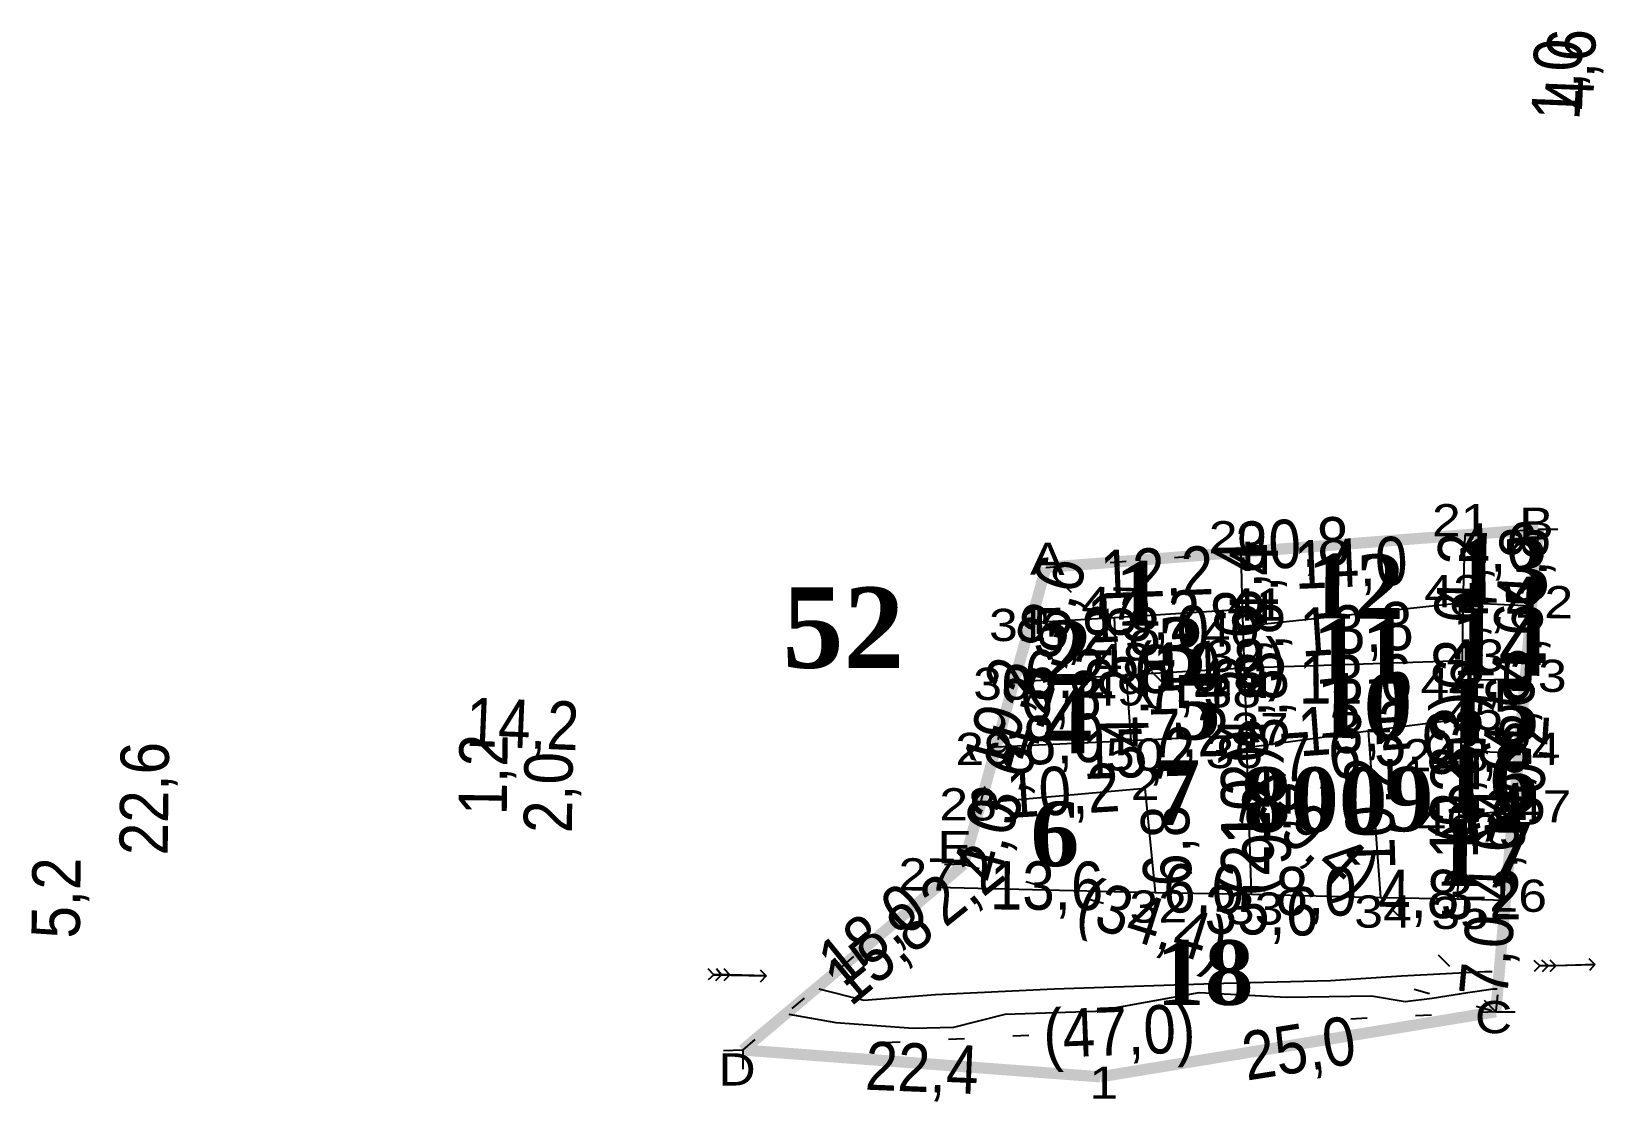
# Model space of a CAD drawing. Header units: metres. Extents: x -25.6 to 71.9, y 49.2 to 115.6.
import ezdxf
from ezdxf.enums import TextEntityAlignment as Align

# ---------------------------------------------------------------- set-up
doc = ezdxf.new("R2010")
doc.units = ezdxf.units.M
doc.linetypes.add('CHAINLINE', pattern=[29, -10, 1, -3, 1, -3, 1, -10])
for name, color, linetype in [('BLUE_STROKES', 5, 'Continuous'), ('BOUNDARY_DIMENSIONS', 220, 'Continuous'), ('CHAIN_LINES', 251, 'CHAINLINE'), ('CHAINLINE_DIMENSIONS', 251, 'Continuous'), ('DIMENSIONS', 200, 'Continuous'), ('SEPARATION_LINE', 7, 'Continuous'), ('STONES', 7, 'Continuous'), ('SUBDIVISION', 130, 'Continuous'), ('SUBDIVISION_LINES', 3, 'Continuous'), ('SURVEY_NUMBER', 1, 'Continuous')]:
    doc.layers.add(name, color=color, linetype=linetype)
doc.layers.add('BOUNDARY', color=1, linetype='Continuous', lineweight=100)
doc.styles.add('TIMES_NEW_ROMAN', font='timesbd.ttf')

msp = doc.modelspace()

# ---------------------------------------------------------------- linework, layer by layer
at = {"layer": 'BLUE_STROKES'}
for points in [[(67.94, 57.646), (67.584, 57.963)], [(67.584, 57.963), (67.94, 57.646)], [(67.94, 57.646), (67.584, 57.29)], [(67.94, 57.646), (71.345, 57.725)], [(68.455, 57.646), (67.94, 57.646)], [(68.455, 57.646), (68.059, 58.002)], [(68.059, 58.002), (68.455, 57.646)], [(68.455, 57.646), (68.098, 57.29)], [(68.098, 57.29), (68.455, 57.646)], [(68.93, 57.646), (68.455, 57.646)], [(68.93, 57.646), (68.573, 58.002)], [(68.573, 58.002), (68.93, 57.646)], [(68.93, 57.646), (68.573, 57.29)], [(68.573, 57.29), (68.93, 57.646)], [(71.345, 57.725), (68.93, 57.646)], [(71.345, 57.725), (70.988, 58.081)], [(70.988, 58.081), (71.345, 57.725)], [(71.345, 57.725), (71.028, 57.369)], [(71.028, 57.369), (71.345, 57.725)], [(16.708, 57.092), (16.351, 57.448)], [(16.351, 57.448), (16.708, 57.092)], [(16.708, 57.092), (16.351, 56.775)], [(16.708, 57.092), (19.954, 57.012)], [(17.183, 57.092), (16.708, 57.092)], [(17.183, 57.092), (16.827, 56.735)], [(16.827, 56.735), (17.183, 57.092)], [(17.183, 57.092), (16.866, 57.448)], [(16.866, 57.448), (17.183, 57.092)], [(17.698, 57.092), (17.183, 57.092)], [(17.698, 57.092), (17.341, 57.448)], [(17.341, 57.448), (17.698, 57.092)], [(17.698, 57.092), (17.341, 56.735)], [(17.341, 56.735), (17.698, 57.092)], [(19.954, 57.012), (17.698, 57.092)], [(19.954, 57.012), (19.598, 57.369)], [(19.598, 57.369), (19.954, 57.012)], [(19.954, 57.012), (19.598, 56.656)], [(19.598, 56.656), (19.954, 57.012)], [(37.81, 56.221), (48.342, 56.577)], [(48.342, 56.577), (54.954, 56.735)], [(54.954, 56.735), (59.348, 57.012)], [(59.348, 57.012), (64.495, 57.29)], [(64.495, 57.29), (64.97, 57.29)], [(23.201, 56.221), (26.012, 55.508)], [(26.012, 55.508), (30.446, 55.864)], [(30.446, 55.864), (37.81, 56.221)], [(40.384, 54.835), (46.798, 55.983)], [(46.798, 55.983), (52.222, 55.706)], [(52.222, 55.706), (57.488, 55.785)], [(57.488, 55.785), (59.586, 55.429)], [(59.586, 55.429), (61.249, 55.627)], [(61.249, 55.627), (63.466, 55.983)], [(63.466, 55.983), (65.05, 56.221)], [(65.05, 56.221), (65.287, 56.221)], [(21.34, 54.637), (24.27, 54.122)], [(31.594, 53.845), (34.762, 54.637)], [(34.762, 54.637), (40.384, 54.835)], [(24.27, 54.122), (29.061, 53.766)], [(29.061, 53.766), (31.594, 53.845)]]:
    msp.add_lwpolyline(points, dxfattribs=at)
at = {"layer": 'BOUNDARY', "const_width": 0.7}
for points in [[(67.861, 84.727), (63.308, 84.371)], [(67.425, 79.976), (67.861, 84.727)], [(63.308, 84.371), (49.411, 83.302)], [(49.411, 83.302), (37.296, 82.351)], [(37.296, 82.351), (36.345, 78.907)], [(67.029, 75.423), (67.425, 79.976)], [(36.345, 78.907), (35.316, 75.264)], [(35.316, 75.264), (34.207, 71.226)], [(66.633, 70.83), (67.029, 75.423)], [(34.207, 71.226), (33.257, 67.742)], [(66.317, 67.267), (66.633, 70.83)], [(33.257, 67.742), (32.188, 63.941)], [(66.198, 66.277), (66.317, 67.267)], [(65.802, 61.724), (66.198, 66.277)], [(32.188, 63.941), (30.525, 62.516)], [(30.525, 62.516), (18.489, 52.42)], [(65.208, 54.795), (65.802, 61.724)], [(40.661, 50.757), (65.208, 54.795)], [(18.489, 52.42), (40.661, 50.757)]]:
    msp.add_lwpolyline(points, dxfattribs=at)
at = {"layer": 'CHAIN_LINES', "linetype": 'CHAINLINE'}
for points in [[(37.296, 82.351), (67.861, 84.727)], [(67.861, 84.727), (65.208, 54.795)], [(32.188, 63.941), (37.296, 82.351)], [(65.208, 54.795), (37.296, 82.351)], [(18.489, 52.42), (32.188, 63.941)], [(32.188, 63.941), (65.208, 54.795)], [(65.208, 54.795), (18.489, 52.42)]]:
    msp.add_lwpolyline(points, dxfattribs=at)
at = {"layer": 'SEPARATION_LINE'}
for points in [[(67.861, 84.727), (69.048, 84.727)], [(32.188, 63.941), (31.001, 63.901)], [(65.208, 54.795), (66.396, 54.795)], [(18.489, 52.42), (17.302, 52.38)], [(18.489, 52.42), (18.489, 51.232)]]:
    msp.add_lwpolyline(points, dxfattribs=at)
at = {"layer": 'SUBDIVISION_LINES'}
for points in [[(63.189, 80.174), (63.308, 84.371)], [(49.49, 79.738), (49.411, 83.302)], [(49.53, 78.709), (63.189, 80.174)], [(63.149, 76.571), (63.189, 80.174)], [(63.189, 80.174), (67.425, 79.976)], [(41.532, 79.224), (36.345, 78.907)], [(49.49, 79.738), (41.532, 79.224)], [(41.532, 79.224), (41.69, 75.66)], [(49.53, 78.709), (49.49, 79.738)], [(49.609, 76.135), (49.53, 78.709)], [(42.284, 75.7), (49.609, 76.135)], [(49.609, 76.135), (63.149, 76.571)], [(49.648, 74.948), (49.609, 76.135)], [(63.11, 75.383), (63.149, 76.571)], [(35.316, 75.264), (41.69, 75.66)], [(41.69, 75.66), (42.284, 75.7)], [(42.284, 75.7), (42.561, 71.622)], [(63.07, 72.968), (63.11, 75.383)], [(63.11, 75.383), (67.029, 75.423)], [(49.767, 71.978), (49.648, 74.948)], [(49.767, 71.186), (57.29, 72.216)], [(57.29, 72.216), (63.07, 72.968)], [(57.29, 72.216), (58.042, 61.882)], [(63.07, 72.968), (63.03, 70.988)], [(34.207, 71.226), (42.561, 71.622)], [(42.561, 71.622), (49.767, 71.978)], [(49.767, 71.186), (49.767, 71.978)], [(50.044, 62.08), (49.767, 71.186)], [(63.03, 70.988), (62.912, 66.99)], [(63.03, 70.988), (66.633, 70.83)], [(33.257, 67.742), (43.432, 68.653)], [(43.432, 68.653), (44.066, 62.199)], [(62.912, 66.99), (62.833, 61.803)], [(62.912, 66.99), (66.317, 67.267)], [(30.525, 62.516), (44.066, 62.199)], [(44.066, 62.199), (50.044, 62.08)], [(50.044, 62.08), (58.042, 61.882)], [(58.042, 61.882), (62.833, 61.803)], [(62.833, 61.803), (65.802, 61.724)]]:
    msp.add_lwpolyline(points, dxfattribs=at)

# ---------------------------------------------------------------- texts
at = {"layer": 'BOUNDARY_DIMENSIONS', "width": 0.9}
for s, rotation, p in [('4,6', 87.70939, (69.831, 113.252)), ('1,0', 87.67847, (68.999, 112.63)), ('30,8', 3.03048, (52.608, 83.84)), ('19,2', 74.60445, (34.473, 73.219)), ('14,2', -2.37184, (4.837, 72.654)), ('30,2', 86.13454, (66.787, 69.8)), ('22,6', 89.24615, (-18.637, 68.018)), ('1,2', 89.2361, (2.385, 69.503)), ('2,0', 89.25594, (6.423, 68.393)), ('5,2', 89.2361, (-24.103, 61.855)), ('18,0', 39.19327, (26.519, 59.618)), ('25,0', 9.0132, (52.985, 52.55)), ('22,4', -2.31706, (29.616, 51.322))]:
    msp.add_text(s, height=3, rotation=rotation, dxfattribs=at).set_placement(p, align=Align.MIDDLE_CENTER)
at = {"layer": 'CHAINLINE_DIMENSIONS', "width": 0.9}
for s, rotation, p in [('(14,2)', 2.1211, (47.465, 76.304)), ('(22,2)', 90, (62.664, 69.923)), ('(21,2)', 90, (49.653, 66.671)), ('(39,4)', -41.63354, (53.762, 65.868)), ('(34,4)', -17.35402, (43.96, 60.378)), ('(47,0)', 2.29061, (41.843, 53.604))]:
    msp.add_text(s, height=3, rotation=rotation, dxfattribs=at).set_placement(p, align=Align.MIDDLE_CENTER)
at = {"layer": 'DIMENSIONS', "width": 0.9}
for s, rotation, p in [('4,6', 0.8551, (65.333, 83.599)), ('3,4', 90.7639, (49.171, 81.536)), ('14,0', 2.30376, (56.212, 82.653)), ('4,2', 88.51213, (63.08, 82.003)), ('4,8', 86.94712, (66.862, 82.37)), ('3,6', 74.268, (37.727, 80.521)), ('12,2', 2.34413, (44.173, 82.059)), ('4,4', 90, (50.197, 81.333)), ('13,2', 2.37184, (43.383, 79.322)), ('4,4', -1.18526, (65.343, 80.315)), ('8,0', 1.69716, (44.906, 78.444)), ('3,8', 90.7639, (50.515, 77.694)), ('13,8', 3.81407, (56.565, 78.545)), ('3,6', 89.2361, (62.881, 78.41)), ('3,8', 74.16761, (36.658, 76.801)), ('5,2', 0.88824, (39.006, 78.364)), ('3,8', 92.2605, (41.327, 77.455)), ('3,6', 90.75385, (49.288, 77.457)), ('4,6', 87.70939, (66.545, 77.619)), ('6,2', 0.8814, (38.487, 75.751)), ('8,0', 1.69716, (45.619, 76.108)), ('4,0', -0.39514, (65.061, 75.66)), ('7,4', 1.30195, (45.975, 75.118)), ('13,6', 0.63308, (56.497, 75.432)), ('3,6', 89.2361, (62.802, 74.213)), ('4,2', 73.52312, (35.758, 73.038)), ('6,8', 2.64255, (38.214, 74.366)), ('4,2', 90.75385, (42.146, 73.644)), ('4,2', 90, (49.443, 73.567)), ('3,8', 90.7639, (50.752, 73.576)), ('4,6', 87.70939, (66.03, 73.145)), ('13,2', 4.19418, (56.438, 72.377)), ('8,0', 2.56377, (38.415, 71.71)), ('7,2', 1.32198, (46.17, 72.108)), ('5,6', 3.81407, (60.102, 71.651)), ('15,2', 1.97493, (43.068, 70.845)), ('7,6', 3.94519, (54.317, 70.702)), ('3,6', -0.80693, (64.831, 71.173)), ('3,6', 74.268, (34.639, 69.04)), ('10,0', 91.56935, (49.639, 68.77)), ('4,6', 87.70939, (65.674, 69.146)), ('10,2', 3.59877, (38.351, 68.522)), ('10,2', 91.54816, (57.386, 67.098)), ('10,8', 90, (62.608, 67.787)), ('9,2', 90, (50.99, 66.401)), ('3,4', 2.72631, (64.622, 67.402)), ('4,0', 74.67849, (33.539, 65.478)), ('6,8', 92.3533, (44.757, 65.093)), ('4,6', 87.70939, (65.041, 64.197)), ('2,2', 38.65981, (32.071, 62.711)), ('13,6', -0.30639, (37.342, 62.621)), ('6,0', -0.83638, (47.092, 62.427)), ('8,0', -0.40925, (54.06, 62.269)), ('4,8', -0.39788, (60.43, 62.108)), ('3,2', -0.41219, (64.31, 62.033)), ('35,6', -1.20605, (50.678, 61.079)), ('15,8', 39.89783, (26.919, 58.469)), ('7,0', 84.66784, (64.641, 58.272))]:
    msp.add_text(s, height=3, rotation=rotation, dxfattribs=at).set_placement(p, align=Align.MIDDLE_CENTER)
at = {"layer": 'STONES', "width": 1.2}
for s, p in [('21', (63.031, 85.28)), ('B', (67.725, 85.069)), ('41', (50.318, 80.052)), ('42', (62.551, 80.885)), ('31', (35.555, 78.785)), ('40', (48.739, 78.428)), ('48', (42.047, 76.607)), ('43', (63.94, 76.884)), ('49', (41.691, 74.786)), ('38', (48.861, 74.667)), ('51', (57.014, 73.121)), ('50', (42.804, 70.748)), ('36', (48.981, 70.906)), ('248', (62.106, 70.708)), ('2', (43.45, 68.928)), ('28', (32.47, 67.659)), ('46', (62.121, 66.709)), ('E', (31.647, 64.996)), ('34', (58.207, 61.008)), ('35', (62.993, 60.929)), ('D', (18.135, 51.218)), ('1', (40.883, 50.397))]:
    msp.add_text(s, height=2, dxfattribs=at).set_placement(p, align=Align.MIDDLE_CENTER)
for s, rotation, p in [('20', -0.99635, (49.178, 84.209)), ('A', -0.60951, (37.392, 82.892)), ('47', -1.94149, (41.292, 80.131)), ('22', -0.97102, (68.217, 80.212)), ('39', 1.06091, (48.98, 76.884)), ('30', 0.4897, (34.569, 75.142)), ('44', -0.47745, (62.32, 75.103)), ('23', -1.53434, (67.824, 75.657)), ('45', -1.50744, (63.859, 73.279)), ('37', -0.5305, (50.561, 72.331)), ('29', 0.52086, (33.459, 71.104)), ('24', -0.49821, (67.432, 71.106)), ('247', -0.33119, (67.211, 67.543)), ('25', -1.54816, (65.407, 66.036)), ('27', -0.51156, (29.933, 63.306)), ('26', -0.50703, (66.599, 61.998)), ('32', 0.5305, (44.264, 61.325)), ('33', -0.52086, (50.245, 61.206)), ('C', -0.8551, (65.069, 54.464))]:
    msp.add_text(s, height=2, rotation=rotation, dxfattribs=at).set_placement(p, align=Align.MIDDLE_CENTER)
at = {"layer": 'SUBDIVISION', "style": 'TIMES_NEW_ROMAN'}
for s, rotation, p in [('13', 0.5509, (65.559, 82.165)), ('12', -0.52563, (56.488, 81.177)), ('14', -0.52563, (65.404, 77.651)), ('10', -0.54566, (57.009, 73.771)), ('16', 0.56171, (64.809, 69.139)), ('008', -180, (53.958, 67.951)), ('9', -180, (37.846, 65.813)), ('17', -0.53546, (64.409, 64.586))]:
    msp.add_text(s, height=4, rotation=rotation, dxfattribs=at).set_placement(p, align=Align.MIDDLE_CENTER)
for s, p in [('1', (43.074, 80.739)), ('2', (38.632, 77.06)), ('3', (45.683, 77.255)), ('11', (56.846, 77.136)), ('5', (46.632, 73.689)), ('15', (64.884, 73.452)), ('4', (38.675, 72.821)), ('7', (45.366, 68.386)), ('9', (59.817, 67.991)), ('18', (47.151, 57.222))]:
    msp.add_text(s, height=4, dxfattribs=at).set_placement(p, align=Align.MIDDLE_CENTER)
at = {"layer": 'SURVEY_NUMBER', "style": 'TIMES_NEW_ROMAN'}
msp.add_text('52', height=5, dxfattribs=at).set_placement((24.737, 78.625), align=Align.MIDDLE_CENTER)

doc.saveas('drawing.dxf')
